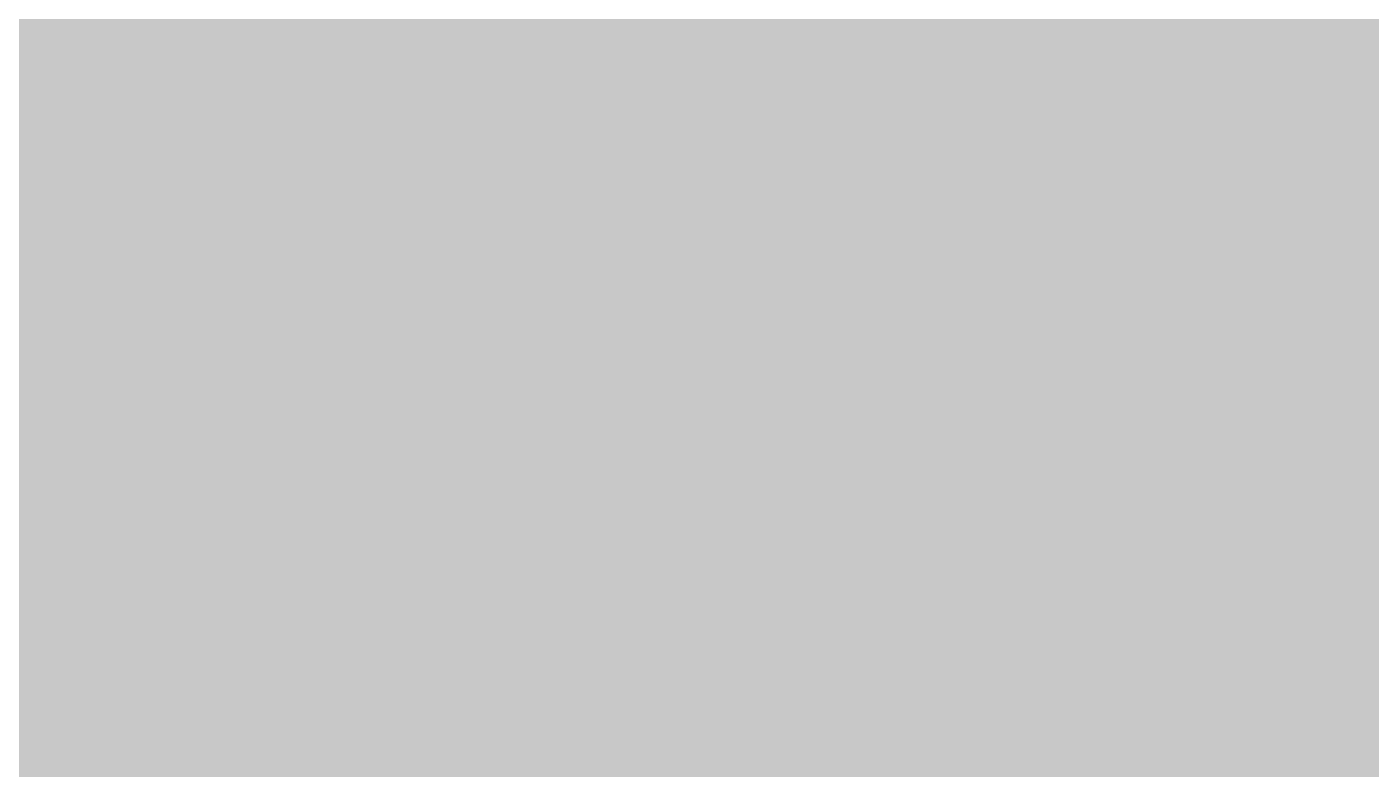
# Model space of a CAD drawing. Extents: x -5 to 157, y -120 to 103.
# Drawn here: x 101.15 to 112.12, y 18.58 to 24.64 of the extents above; entities that cross this region are included whole.
import ezdxf

# ---------------------------------------------------------------- set-up
doc = ezdxf.new("R2010")
doc.units = 0
doc.header["$MEASUREMENT"] = 0
doc.layers.get('0').update_dxf_attribs({"linetype": 'CONTINUOUS'})
for name, color, linetype in [('22-304-2_BOT', 7, 'CONTINUOUS'), ('22-304-2_DRD', 7, 'CONTINUOUS'), ('22-304-2_DRL', 2, 'CONTINUOUS'), ('22-304-2_IN1', 4, 'CONTINUOUS'), ('22-304-2_IN2', 3, 'CONTINUOUS'), ('22-304-2_SMB', 5, 'CONTINUOUS'), ('22-304-2_SMT', 10, 'CONTINUOUS'), ('22-304-2_SPB', 14, 'CONTINUOUS'), ('22-304-2_SSB', 12, 'CONTINUOUS'), ('22-304-2_SST', 11, 'CONTINUOUS'), ('22-304-2_TOP', 13, 'CONTINUOUS'), ('THRUHOLE_TAP', 7, 'CONTINUOUS')]:
    doc.layers.add(name, color=color, linetype=linetype)

# ---------------------------------------------------------------- blocks, each defined once
blk = doc.blocks.new('ROUND_35')
at = {"const_width": 0.40005}
blk.add_lwpolyline([(-0.200024, 0, 1), (0.200024, 0, 1)], format="xyb", close=True, dxfattribs=at)
blk = doc.blocks.new('RECTANGLE_67')
blk.add_solid([(5.40004, 4.70027), (5.40004, -4.70027), (-5.40004, 4.70027), (-5.40004, -4.70027)])
blk = doc.blocks.new('ROUND_86')
at = {"const_width": 0.10033}
blk.add_lwpolyline([(-0.050164, 0, 1), (0.050164, 0, 1)], format="xyb", close=True, dxfattribs=at)
blk = doc.blocks.new('ROUND_80')
at = {"const_width": 0.10033}
blk.add_lwpolyline([(-0.050164, 0, 1), (0.050164, 0, 1)], format="xyb", close=True, dxfattribs=at)

msp = doc.modelspace()

# ---------------------------------------------------------------- linework, layer by layer
at = {"layer": '22-304-2_BOT', "const_width": 0.254}
for points in [[(101.0666, 30.226), (101.0666, 14.732)], [(101.2952, 30.226), (101.2952, 14.732)], [(101.5238, 30.226), (101.5238, 14.732)], [(101.7524, 30.226), (101.7524, 14.732)], [(101.981, 30.226), (101.981, 14.732)], [(102.2096, 30.226), (102.2096, 14.732)], [(102.4382, 30.226), (102.4382, 14.732)], [(102.6668, 30.226), (102.6668, 14.732)], [(102.8954, 30.226), (102.8954, 14.732)], [(103.124, 30.226), (103.124, 18.08734)], [(103.3526, 30.226), (103.3526, 18.08734)], [(103.5812, 30.226), (103.5812, 18.08734)], [(103.8098, 30.226), (103.8098, 18.08734)], [(104.0384, 30.226), (104.0384, 18.08734)], [(104.267, 30.226), (104.267, 18.08734)], [(104.4956, 30.226), (104.4956, 18.08734)], [(104.7242, 30.226), (104.7242, 18.08734)], [(104.9528, 30.226), (104.9528, 18.08734)], [(105.1814, 30.226), (105.1814, 18.08734)], [(105.41, 30.226), (105.41, 11.09218)], [(105.6386, 30.226), (105.6386, 11.09218)], [(105.8672, 30.226), (105.8672, 11.09218)], [(106.0958, 30.226), (106.0958, 11.09218)], [(106.3244, 30.226), (106.3244, 11.09218)], [(106.553, 30.226), (106.553, 11.09218)], [(106.7816, 30.226), (106.7816, 11.09218)], [(107.0102, 30.226), (107.0102, 11.09218)], [(107.2388, 30.226), (107.2388, 11.09218)], [(107.4674, 30.226), (107.4674, 11.09218)], [(107.696, 30.226), (107.696, 11.09218)], [(107.9246, 30.226), (107.9246, 11.09218)], [(108.1532, 30.226), (108.1532, 18.08734)], [(108.3818, 30.226), (108.3818, 18.08734)], [(108.6104, 30.226), (108.6104, 18.08734)], [(108.839, 30.226), (108.839, 18.08734)], [(109.0676, 30.226), (109.0676, 18.08734)], [(109.2962, 30.226), (109.2962, 18.08734)], [(109.5248, 30.226), (109.5248, 18.08734)], [(109.7534, 30.226), (109.7534, 18.08734)], [(109.982, 30.226), (109.982, 18.08734)], [(110.2106, 30.226), (110.2106, 18.08734)], [(110.4392, 30.226), (110.4392, 16.80464)], [(110.6678, 30.226), (110.6678, 17.03324)], [(110.8964, 30.226), (110.8964, 17.26184)], [(111.125, 30.226), (111.125, 17.49044)], [(111.3536, 30.226), (111.3536, 17.71904)], [(111.5822, 30.226), (111.5822, 17.94764)], [(111.8108, 30.226), (111.8108, 18.17624)], [(112.0394, 30.226), (112.0394, 18.40484)], [(106.68, 24.42972), (114.85372, 24.42972), (114.935, 24.511), (114.935, 24.67356)], [(113.30178, 24.6126), (92.71, 24.6126)], [(113.30178, 24.384), (92.71, 24.384)], [(113.30178, 24.1554), (92.71, 24.1554)], [(113.30178, 23.9268), (92.71, 23.9268)], [(113.30178, 23.6982), (92.71, 23.6982)], [(113.30178, 23.4696), (92.71, 23.4696)], [(113.30178, 23.241), (92.71, 23.241)], [(117.729, 23.0124), (92.71, 23.0124)], [(117.729, 22.7838), (92.71, 22.7838)], [(117.729, 22.5552), (92.71, 22.5552)], [(117.60962, 22.3266), (92.71, 22.3266)], [(117.38102, 22.098), (92.71, 22.098)], [(117.15242, 21.8694), (92.71, 21.8694)], [(116.92382, 21.6408), (92.71, 21.6408)], [(113.30178, 21.4122), (92.71, 21.4122)], [(113.30178, 21.1836), (92.71, 21.1836)], [(113.30178, 20.955), (92.71, 20.955)], [(113.30178, 20.7264), (92.71, 20.7264)], [(113.30178, 20.4978), (92.71, 20.4978)], [(113.30178, 20.2692), (92.71, 20.2692)], [(113.30178, 20.0406), (92.71, 20.0406)], [(113.30178, 19.812), (92.71, 19.812)], [(113.30178, 19.66976), (110.40364, 16.76908)], [(113.21542, 19.5834), (92.71, 19.5834)], [(112.98682, 19.3548), (92.71, 19.3548)], [(112.75822, 19.1262), (92.71, 19.1262)], [(112.52962, 18.8976), (92.71, 18.8976)], [(112.30102, 18.669), (92.71, 18.669)]]:
    msp.add_lwpolyline(points, dxfattribs=at)
at = {"layer": '22-304-2_DRD', "const_width": 0.254}
for points in [[(103.886, 24.765), (103.505, 24.384)], [(104.775, 24.384), (104.394, 24.765)], [(106.426, 24.765), (106.045, 24.384)], [(107.315, 24.384), (106.934, 24.765)], [(108.966, 24.765), (108.585, 24.384)], [(109.855, 24.384), (109.474, 24.765)], [(103.886, 24.511), (103.886, 24.384)], [(104.013, 24.511), (103.886, 24.511)], [(104.013, 24.384), (104.013, 24.511)], [(104.267, 24.511), (104.267, 24.384)], [(104.394, 24.511), (104.267, 24.511)], [(104.394, 24.384), (104.394, 24.511)], [(106.426, 24.511), (106.426, 24.384)], [(106.553, 24.511), (106.426, 24.511)], [(106.553, 24.384), (106.553, 24.511)], [(106.807, 24.511), (106.807, 24.384)], [(106.934, 24.511), (106.807, 24.511)], [(106.934, 24.384), (106.934, 24.511)], [(108.966, 24.511), (108.966, 24.384)], [(109.093, 24.511), (108.966, 24.511)], [(109.093, 24.384), (109.093, 24.511)], [(109.347, 24.511), (109.347, 24.384)], [(109.474, 24.511), (109.347, 24.511)], [(109.474, 24.384), (109.474, 24.511)], [(103.505, 24.384), (103.505, 23.876)], [(103.886, 24.384), (104.013, 24.384)], [(104.267, 24.384), (104.394, 24.384)], [(104.775, 23.876), (104.775, 24.384)], [(106.045, 24.384), (106.045, 23.876)], [(106.426, 24.384), (106.553, 24.384)], [(106.807, 24.384), (106.934, 24.384)], [(107.315, 23.876), (107.315, 24.384)], [(108.585, 24.384), (108.585, 23.876)], [(108.966, 24.384), (109.093, 24.384)], [(109.347, 24.384), (109.474, 24.384)], [(109.855, 23.876), (109.855, 24.384)], [(104.013, 23.749), (103.759, 24.003)], [(104.521, 24.003), (104.267, 23.749)], [(106.553, 23.749), (106.299, 24.003)], [(107.061, 24.003), (106.807, 23.749)], [(109.093, 23.749), (108.839, 24.003)], [(109.601, 24.003), (109.347, 23.749)], [(103.505, 23.876), (103.886, 23.495)], [(104.394, 23.495), (104.775, 23.876)], [(106.045, 23.876), (106.426, 23.495)], [(106.934, 23.495), (107.315, 23.876)], [(108.585, 23.876), (108.966, 23.495)], [(109.474, 23.495), (109.855, 23.876)], [(104.267, 23.749), (104.013, 23.749)], [(106.807, 23.749), (106.553, 23.749)], [(109.347, 23.749), (109.093, 23.749)], [(102.616, 23.495), (102.235, 23.114)], [(103.124, 23.495), (102.616, 23.495)], [(103.505, 23.114), (103.124, 23.495)], [(103.886, 23.495), (104.394, 23.495)], [(105.156, 23.495), (104.775, 23.114)], [(105.664, 23.495), (105.156, 23.495)], [(106.045, 23.114), (105.664, 23.495)], [(106.426, 23.495), (106.934, 23.495)], [(107.696, 23.495), (107.315, 23.114)], [(108.204, 23.495), (107.696, 23.495)], [(108.585, 23.114), (108.204, 23.495)], [(108.966, 23.495), (109.474, 23.495)], [(110.236, 23.495), (109.855, 23.114)], [(110.744, 23.495), (110.236, 23.495)], [(111.125, 23.114), (110.744, 23.495)], [(102.616, 23.241), (102.616, 23.114)], [(102.743, 23.241), (102.616, 23.241)], [(102.743, 23.114), (102.743, 23.241)], [(102.997, 23.241), (102.997, 23.114)], [(103.124, 23.241), (102.997, 23.241)], [(103.124, 23.114), (103.124, 23.241)], [(105.156, 23.241), (105.156, 23.114)], [(105.283, 23.241), (105.156, 23.241)], [(105.283, 23.114), (105.283, 23.241)], [(105.537, 23.241), (105.537, 23.114)], [(105.664, 23.241), (105.537, 23.241)], [(105.664, 23.114), (105.664, 23.241)], [(107.696, 23.241), (107.696, 23.114)], [(107.823, 23.241), (107.696, 23.241)], [(107.823, 23.114), (107.823, 23.241)], [(108.077, 23.241), (108.077, 23.114)], [(108.204, 23.241), (108.077, 23.241)], [(108.204, 23.114), (108.204, 23.241)], [(110.236, 23.241), (110.236, 23.114)], [(110.363, 23.241), (110.236, 23.241)], [(110.363, 23.114), (110.363, 23.241)], [(110.617, 23.241), (110.617, 23.114)], [(110.744, 23.241), (110.617, 23.241)], [(110.744, 23.114), (110.744, 23.241)], [(102.235, 23.114), (102.235, 22.606)], [(102.616, 23.114), (102.743, 23.114)], [(102.997, 23.114), (103.124, 23.114)], [(103.505, 22.606), (103.505, 23.114)], [(104.775, 23.114), (104.775, 22.606)], [(105.156, 23.114), (105.283, 23.114)], [(105.537, 23.114), (105.664, 23.114)], [(106.045, 22.606), (106.045, 23.114)], [(107.315, 23.114), (107.315, 22.606)], [(107.696, 23.114), (107.823, 23.114)], [(108.077, 23.114), (108.204, 23.114)], [(108.585, 22.606), (108.585, 23.114)], [(109.855, 23.114), (109.855, 22.606)], [(110.236, 23.114), (110.363, 23.114)], [(110.617, 23.114), (110.744, 23.114)], [(111.125, 22.606), (111.125, 23.114)], [(102.743, 22.479), (102.489, 22.733)], [(103.251, 22.733), (102.997, 22.479)], [(105.283, 22.479), (105.029, 22.733)], [(105.791, 22.733), (105.537, 22.479)], [(107.823, 22.479), (107.569, 22.733)], [(108.331, 22.733), (108.077, 22.479)], [(110.363, 22.479), (110.109, 22.733)], [(110.871, 22.733), (110.617, 22.479)], [(102.235, 22.606), (102.616, 22.225)], [(103.124, 22.225), (103.505, 22.606)], [(104.775, 22.606), (105.156, 22.225)], [(105.664, 22.225), (106.045, 22.606)], [(107.315, 22.606), (107.696, 22.225)], [(108.204, 22.225), (108.585, 22.606)], [(109.855, 22.606), (110.236, 22.225)], [(110.744, 22.225), (111.125, 22.606)], [(102.997, 22.479), (102.743, 22.479)], [(105.537, 22.479), (105.283, 22.479)], [(108.077, 22.479), (107.823, 22.479)], [(110.617, 22.479), (110.363, 22.479)], [(102.616, 22.225), (103.124, 22.225)], [(103.886, 22.225), (103.505, 21.844)], [(104.394, 22.225), (103.886, 22.225)], [(104.775, 21.844), (104.394, 22.225)], [(105.156, 22.225), (105.664, 22.225)], [(106.426, 22.225), (106.045, 21.844)], [(106.934, 22.225), (106.426, 22.225)], [(107.315, 21.844), (106.934, 22.225)], [(107.696, 22.225), (108.204, 22.225)], [(108.966, 22.225), (108.585, 21.844)], [(109.474, 22.225), (108.966, 22.225)], [(109.855, 21.844), (109.474, 22.225)], [(110.236, 22.225), (110.744, 22.225)], [(103.886, 21.971), (103.886, 21.844)], [(104.013, 21.971), (103.886, 21.971)], [(104.013, 21.844), (104.013, 21.971)], [(104.267, 21.971), (104.267, 21.844)], [(104.394, 21.971), (104.267, 21.971)], [(104.394, 21.844), (104.394, 21.971)], [(106.426, 21.971), (106.426, 21.844)], [(106.553, 21.971), (106.426, 21.971)], [(106.553, 21.844), (106.553, 21.971)], [(106.807, 21.971), (106.807, 21.844)], [(106.934, 21.971), (106.807, 21.971)], [(106.934, 21.844), (106.934, 21.971)], [(108.966, 21.971), (108.966, 21.844)], [(109.093, 21.971), (108.966, 21.971)], [(109.093, 21.844), (109.093, 21.971)], [(109.347, 21.971), (109.347, 21.844)], [(109.474, 21.971), (109.347, 21.971)], [(109.474, 21.844), (109.474, 21.971)], [(103.505, 21.844), (103.505, 21.336)], [(103.886, 21.844), (104.013, 21.844)], [(104.267, 21.844), (104.394, 21.844)], [(104.775, 21.336), (104.775, 21.844)], [(106.045, 21.844), (106.045, 21.336)], [(106.426, 21.844), (106.553, 21.844)], [(106.807, 21.844), (106.934, 21.844)], [(107.315, 21.336), (107.315, 21.844)], [(108.585, 21.844), (108.585, 21.336)], [(108.966, 21.844), (109.093, 21.844)], [(109.347, 21.844), (109.474, 21.844)], [(109.855, 21.336), (109.855, 21.844)], [(104.013, 21.209), (103.759, 21.463)], [(104.521, 21.463), (104.267, 21.209)], [(106.553, 21.209), (106.299, 21.463)], [(107.061, 21.463), (106.807, 21.209)], [(109.093, 21.209), (108.839, 21.463)], [(109.601, 21.463), (109.347, 21.209)], [(103.505, 21.336), (103.886, 20.955)], [(104.394, 20.955), (104.775, 21.336)], [(106.045, 21.336), (106.426, 20.955)], [(106.934, 20.955), (107.315, 21.336)], [(108.585, 21.336), (108.966, 20.955)], [(109.474, 20.955), (109.855, 21.336)], [(104.267, 21.209), (104.013, 21.209)], [(106.807, 21.209), (106.553, 21.209)], [(109.347, 21.209), (109.093, 21.209)], [(102.616, 20.955), (102.235, 20.574)], [(103.124, 20.955), (102.616, 20.955)], [(103.505, 20.574), (103.124, 20.955)], [(103.886, 20.955), (104.394, 20.955)], [(105.156, 20.955), (104.775, 20.574)], [(105.664, 20.955), (105.156, 20.955)], [(106.045, 20.574), (105.664, 20.955)], [(106.426, 20.955), (106.934, 20.955)], [(107.696, 20.955), (107.315, 20.574)], [(108.204, 20.955), (107.696, 20.955)], [(108.585, 20.574), (108.204, 20.955)], [(108.966, 20.955), (109.474, 20.955)], [(110.236, 20.955), (109.855, 20.574)], [(110.744, 20.955), (110.236, 20.955)], [(111.125, 20.574), (110.744, 20.955)], [(102.616, 20.701), (102.616, 20.574)], [(102.743, 20.701), (102.616, 20.701)], [(102.743, 20.574), (102.743, 20.701)], [(102.997, 20.701), (102.997, 20.574)], [(103.124, 20.701), (102.997, 20.701)], [(103.124, 20.574), (103.124, 20.701)], [(105.156, 20.701), (105.156, 20.574)], [(105.283, 20.701), (105.156, 20.701)], [(105.283, 20.574), (105.283, 20.701)], [(105.537, 20.701), (105.537, 20.574)], [(105.664, 20.701), (105.537, 20.701)], [(105.664, 20.574), (105.664, 20.701)], [(107.696, 20.701), (107.696, 20.574)], [(107.823, 20.701), (107.696, 20.701)], [(107.823, 20.574), (107.823, 20.701)], [(108.077, 20.701), (108.077, 20.574)], [(108.204, 20.701), (108.077, 20.701)], [(108.204, 20.574), (108.204, 20.701)], [(110.236, 20.701), (110.236, 20.574)], [(110.363, 20.701), (110.236, 20.701)], [(110.363, 20.574), (110.363, 20.701)], [(110.617, 20.701), (110.617, 20.574)], [(110.744, 20.701), (110.617, 20.701)], [(110.744, 20.574), (110.744, 20.701)], [(102.235, 20.574), (102.235, 20.066)], [(102.616, 20.574), (102.743, 20.574)], [(102.997, 20.574), (103.124, 20.574)], [(103.505, 20.066), (103.505, 20.574)], [(104.775, 20.574), (104.775, 20.066)], [(105.156, 20.574), (105.283, 20.574)], [(105.537, 20.574), (105.664, 20.574)], [(106.045, 20.066), (106.045, 20.574)], [(107.315, 20.574), (107.315, 20.066)], [(107.696, 20.574), (107.823, 20.574)], [(108.077, 20.574), (108.204, 20.574)], [(108.585, 20.066), (108.585, 20.574)], [(109.855, 20.574), (109.855, 20.066)], [(110.236, 20.574), (110.363, 20.574)], [(110.617, 20.574), (110.744, 20.574)], [(111.125, 20.066), (111.125, 20.574)], [(102.743, 19.939), (102.489, 20.193)], [(103.251, 20.193), (102.997, 19.939)], [(105.283, 19.939), (105.029, 20.193)], [(105.791, 20.193), (105.537, 19.939)], [(107.823, 19.939), (107.569, 20.193)], [(108.331, 20.193), (108.077, 19.939)], [(110.363, 19.939), (110.109, 20.193)], [(110.871, 20.193), (110.617, 19.939)], [(102.235, 20.066), (102.616, 19.685)], [(103.124, 19.685), (103.505, 20.066)], [(104.775, 20.066), (105.156, 19.685)], [(105.664, 19.685), (106.045, 20.066)], [(107.315, 20.066), (107.696, 19.685)], [(108.204, 19.685), (108.585, 20.066)], [(109.855, 20.066), (110.236, 19.685)], [(110.744, 19.685), (111.125, 20.066)], [(102.997, 19.939), (102.743, 19.939)], [(105.537, 19.939), (105.283, 19.939)], [(108.077, 19.939), (107.823, 19.939)], [(110.617, 19.939), (110.363, 19.939)], [(102.616, 19.685), (103.124, 19.685)], [(105.156, 19.685), (105.664, 19.685)], [(107.696, 19.685), (108.204, 19.685)], [(110.236, 19.685), (110.744, 19.685)]]:
    msp.add_lwpolyline(points, dxfattribs=at)
at = {"layer": '22-304-2_IN2', "const_width": 0.254}
for points in [[(103.3526, 54.737), (103.3526, -27.73934)], [(103.5812, 54.737), (103.5812, -27.73934)], [(103.8098, 54.737), (103.8098, -27.73934)], [(104.0384, 54.737), (104.0384, -27.73934)], [(104.267, 54.737), (104.267, -27.73934)], [(104.4956, 54.737), (104.4956, -27.73934)], [(103.124, 54.54904), (103.124, -27.73934)], [(102.8954, 54.10962), (102.8954, -27.73934)], [(102.6668, 53.77942), (102.6668, -27.73934)], [(108.839, 51.30038), (108.839, 2.27584)], [(109.0676, 51.07178), (109.0676, 2.07518)], [(109.2962, 50.84318), (109.2962, 2.17932)], [(109.5248, 50.61458), (109.5248, 2.24282)], [(109.7534, 50.38598), (109.7534, 2.2733)], [(109.982, 50.15738), (109.982, 2.2733)], [(110.2106, 49.92878), (110.2106, 2.23774)], [(110.4392, 49.70018), (110.4392, 2.16916)], [(110.6678, 49.47158), (110.6678, 2.06248)], [(110.8964, 49.24298), (110.8964, 1.905)], [(111.125, 49.01438), (111.125, 1.6764)], [(106.7816, 42.96664), (106.7816, 2.27584)], [(108.6104, 42.96664), (108.6104, 2.27584)], [(107.0102, 42.66946), (107.0102, 2.27584)], [(108.3818, 42.66946), (108.3818, 2.27584)], [(107.2388, 42.51452), (107.2388, 2.27584)], [(107.4674, 42.43324), (107.4674, 2.27584)], [(107.9246, 42.43324), (107.9246, 2.27584)], [(108.1532, 42.51452), (108.1532, 2.27584)], [(107.696, 42.40784), (107.696, 2.27584)], [(111.3536, 41.44264), (111.3536, 1.905)], [(111.5822, 41.14546), (111.5822, 2.06248)], [(111.8108, 40.99052), (111.8108, 2.16916)], [(112.0394, 40.90924), (112.0394, 2.23774)], [(102.4382, 40.04818), (102.4382, -27.73934)], [(102.2096, 39.8145), (102.2096, -27.73934)], [(101.981, 39.6875), (101.981, -27.73934)], [(106.553, 35.41522), (106.553, 2.27584)], [(104.7242, 34.93262), (104.7242, -27.73934)], [(106.3244, 34.90214), (106.3244, 2.27584)], [(104.9528, 34.71672), (104.9528, -27.73934)], [(106.0958, 34.69894), (106.0958, 2.27584)], [(105.1814, 34.59734), (105.1814, -27.73934)], [(105.41, 34.54146), (105.41, -27.73934)], [(105.6386, 34.53892), (105.6386, -27.73934)], [(105.8672, 34.58718), (105.8672, 2.27584)], [(101.7524, 33.31464), (101.7524, -27.73934)], [(101.5238, 33.01746), (101.5238, -27.73934)], [(101.0666, 32.78124), (101.0666, -27.73934)], [(101.2952, 32.86252), (101.2952, -27.73934)], [(137.16762, 24.6126), (92.70238, 24.6126)], [(137.16762, 24.384), (92.70238, 24.384)], [(137.16762, 24.1554), (92.70238, 24.1554)], [(137.16762, 23.9268), (92.70238, 23.9268)], [(137.16762, 23.6982), (92.70238, 23.6982)], [(137.16762, 23.4696), (92.70238, 23.4696)], [(137.16762, 23.241), (92.70238, 23.241)], [(137.16762, 23.0124), (92.70238, 23.0124)], [(137.16762, 22.7838), (92.70238, 22.7838)], [(137.16762, 22.5552), (92.70238, 22.5552)], [(137.16762, 22.3266), (92.70238, 22.3266)], [(131.93522, 22.098), (92.70238, 22.098)], [(131.42214, 21.8694), (92.70238, 21.8694)], [(131.21894, 21.6408), (92.70238, 21.6408)], [(131.10718, 21.4122), (92.70238, 21.4122)], [(131.05892, 21.1836), (92.70238, 21.1836)], [(131.06146, 20.955), (92.70238, 20.955)], [(131.11734, 20.7264), (92.70238, 20.7264)], [(131.23672, 20.4978), (92.70238, 20.4978)], [(131.45262, 20.2692), (92.70238, 20.2692)], [(137.16762, 20.0406), (92.70238, 20.0406)], [(137.16762, 19.812), (92.70238, 19.812)], [(137.16762, 19.5834), (92.70238, 19.5834)], [(137.16762, 19.3548), (92.70238, 19.3548)], [(137.16762, 19.1262), (92.70238, 19.1262)], [(137.16762, 18.8976), (92.70238, 18.8976)], [(137.16762, 18.669), (92.70238, 18.669)]]:
    msp.add_lwpolyline(points, dxfattribs=at)
at = {"layer": '22-304-2_SMB', "const_width": 0.254}
for points in [[(101.219, 29.21), (101.219, 19.05)], [(101.4476, 29.21), (101.4476, 19.05)], [(101.6762, 29.21), (101.6762, 19.05)], [(101.9048, 29.21), (101.9048, 19.05)], [(102.1334, 29.21), (102.1334, 19.05)], [(102.362, 29.21), (102.362, 19.05)], [(102.5906, 29.21), (102.5906, 19.05)], [(102.8192, 29.21), (102.8192, 19.05)], [(103.0478, 29.21), (103.0478, 19.05)], [(103.2764, 29.21), (103.2764, 19.05)], [(103.505, 29.21), (103.505, 19.05)], [(103.7336, 29.21), (103.7336, 19.05)], [(103.9622, 29.21), (103.9622, 19.05)], [(104.1908, 29.21), (104.1908, 19.05)], [(104.4194, 29.21), (104.4194, 19.05)], [(104.648, 29.21), (104.648, 19.05)], [(104.8766, 29.21), (104.8766, 19.05)], [(105.1052, 29.21), (105.1052, 19.05)], [(105.3338, 29.21), (105.3338, 19.05)], [(105.5624, 29.21), (105.5624, 19.05)], [(105.791, 29.21), (105.791, 19.05)], [(106.0196, 29.21), (106.0196, 19.05)], [(106.2482, 29.21), (106.2482, 19.05)], [(106.4768, 29.21), (106.4768, 19.05)], [(106.7054, 29.21), (106.7054, 19.05)], [(106.934, 29.21), (106.934, 19.05)], [(107.1626, 29.21), (107.1626, 19.05)], [(107.3912, 29.21), (107.3912, 19.05)], [(107.6198, 29.21), (107.6198, 19.05)], [(107.8484, 29.21), (107.8484, 19.05)], [(108.077, 29.21), (108.077, 19.05)], [(108.3056, 29.21), (108.3056, 19.05)], [(108.5342, 29.21), (108.5342, 19.05)], [(108.7628, 29.21), (108.7628, 19.05)], [(108.9914, 29.21), (108.9914, 19.05)], [(109.22, 29.21), (109.22, 19.05)], [(109.4486, 29.21), (109.4486, 19.05)], [(109.6772, 29.21), (109.6772, 19.05)], [(109.9058, 29.21), (109.9058, 19.05)], [(110.1344, 29.21), (110.1344, 19.05)], [(110.363, 29.21), (110.363, 19.05)], [(110.5916, 29.21), (110.5916, 19.05)], [(110.8202, 29.21), (110.8202, 19.05)], [(111.0488, 29.21), (111.0488, 19.05)], [(111.2774, 29.21), (111.2774, 19.05)], [(111.506, 29.21), (111.506, 19.05)], [(111.7346, 29.21), (111.7346, 19.05)], [(111.9632, 29.21), (111.9632, 19.05)], [(112.1918, 29.21), (112.1918, 19.05)], [(138.43, 24.5364), (93.345, 24.5364)], [(138.43, 24.3078), (93.345, 24.3078)], [(133.35, 24.13), (117.475, 24.13), (117.475, 22.86), (116.84, 22.225), (113.03, 22.225), (113.03, 19.685), (112.395, 19.05), (94.615, 19.05)], [(117.475, 24.0792), (93.345, 24.0792)], [(117.475, 23.8506), (93.345, 23.8506)], [(117.475, 23.622), (93.345, 23.622)], [(117.475, 23.3934), (93.345, 23.3934)], [(117.475, 23.1648), (93.345, 23.1648)], [(117.475, 22.9362), (93.345, 22.9362)], [(117.3226, 22.7076), (93.345, 22.7076)], [(117.094, 22.479), (93.345, 22.479)], [(116.8654, 22.2504), (93.345, 22.2504)], [(113.03, 22.0218), (93.345, 22.0218)], [(113.03, 21.7932), (93.345, 21.7932)], [(113.03, 21.5646), (93.345, 21.5646)], [(113.03, 21.336), (93.345, 21.336)], [(113.03, 21.1074), (93.345, 21.1074)], [(113.03, 20.8788), (93.345, 20.8788)], [(113.03, 20.6502), (93.345, 20.6502)], [(113.03, 20.4216), (93.345, 20.4216)], [(113.03, 20.193), (93.345, 20.193)], [(113.03, 19.9644), (93.345, 19.9644)], [(113.03, 19.7358), (93.345, 19.7358)], [(112.8522, 19.5072), (93.345, 19.5072)], [(112.6236, 19.2786), (93.345, 19.2786)]]:
    msp.add_lwpolyline(points, dxfattribs=at)
at = {"layer": '22-304-2_SMT', "const_width": 0.254}
for points in [[(101.1428, 29.21), (101.1428, 24.13)], [(101.3714, 29.21), (101.3714, 24.13)], [(101.6, 29.21), (101.6, 24.13)], [(101.8286, 29.21), (101.8286, 24.13)], [(102.0572, 29.21), (102.0572, 24.13)], [(102.2858, 29.21), (102.2858, 13.335)], [(102.5144, 29.21), (102.5144, 13.335)], [(102.743, 29.21), (102.743, 13.335)], [(102.9716, 29.21), (102.9716, 13.335)], [(103.2002, 29.21), (103.2002, 13.335)], [(103.4288, 29.21), (103.4288, 13.335)], [(103.6574, 29.21), (103.6574, 13.335)], [(103.886, 29.21), (103.886, 13.335)], [(104.1146, 29.21), (104.1146, 13.335)], [(104.3432, 29.21), (104.3432, 13.335)], [(104.5718, 29.21), (104.5718, 13.335)], [(104.8004, 29.21), (104.8004, 13.3096)], [(105.029, 29.21), (105.029, 13.081)], [(105.2576, 29.21), (105.2576, 12.8524)], [(105.4862, 29.21), (105.4862, 12.6238)], [(105.7148, 29.21), (105.7148, 12.3952)], [(105.9434, 29.21), (105.9434, 12.1666)], [(106.172, 29.21), (106.172, 12.065)], [(106.4006, 29.21), (106.4006, 12.065)], [(106.6292, 29.21), (106.6292, 12.065)], [(106.8578, 29.21), (106.8578, 12.065)], [(107.0864, 29.21), (107.0864, 12.065)], [(107.315, 29.21), (107.315, 12.065)], [(107.5436, 29.21), (107.5436, 12.065)], [(107.7722, 29.21), (107.7722, 12.065)], [(108.0008, 29.21), (108.0008, 12.065)], [(108.2294, 29.21), (108.2294, 12.065)], [(108.458, 29.21), (108.458, 12.065)], [(108.6866, 29.21), (108.6866, 12.065)], [(108.9152, 29.21), (108.9152, 12.065)], [(109.1438, 29.21), (109.1438, 12.065)], [(109.3724, 29.21), (109.3724, 12.065)], [(109.601, 29.21), (109.601, 12.065)], [(109.8296, 29.21), (109.8296, 12.065)], [(110.0582, 29.21), (110.0582, 12.065)], [(110.2868, 29.21), (110.2868, 12.065)], [(110.5154, 29.21), (110.5154, 12.065)], [(110.744, 29.21), (110.744, 12.065)], [(110.9726, 29.21), (110.9726, 12.065)], [(111.2012, 29.21), (111.2012, 12.065)], [(111.4298, 29.21), (111.4298, 12.065)], [(111.6584, 29.21), (111.6584, 12.065)], [(111.887, 29.21), (111.887, 12.065)], [(112.1156, 29.21), (112.1156, 12.065)], [(118.745, 24.7396), (97.155, 24.7396)], [(118.745, 24.511), (97.155, 24.511)], [(118.745, 24.2824), (97.155, 24.2824)], [(102.235, 24.13), (97.155, 24.13)], [(102.235, 24.13), (102.235, 14.605)], [(114.935, 24.0538), (102.235, 24.0538)], [(114.935, 23.8252), (102.235, 23.8252)], [(114.935, 23.5966), (102.235, 23.5966)], [(114.935, 23.368), (102.235, 23.368)], [(114.935, 23.1394), (102.235, 23.1394)], [(114.935, 22.9108), (102.235, 22.9108)], [(114.935, 22.6822), (102.235, 22.6822)], [(114.935, 22.4536), (102.235, 22.4536)], [(114.935, 22.225), (102.235, 22.225)], [(114.935, 21.9964), (102.235, 21.9964)], [(114.935, 21.7678), (102.235, 21.7678)], [(114.935, 21.5392), (102.235, 21.5392)], [(114.935, 21.3106), (102.235, 21.3106)], [(114.935, 21.082), (102.235, 21.082)], [(114.935, 20.8534), (102.235, 20.8534)], [(114.935, 20.6248), (102.235, 20.6248)], [(114.935, 20.3962), (102.235, 20.3962)], [(114.935, 20.1676), (102.235, 20.1676)], [(114.935, 19.939), (102.235, 19.939)], [(114.935, 19.7104), (102.235, 19.7104)], [(114.935, 19.4818), (102.235, 19.4818)], [(114.935, 19.2532), (102.235, 19.2532)], [(114.935, 19.0246), (102.235, 19.0246)], [(114.935, 18.796), (102.235, 18.796)], [(114.935, 18.5674), (102.235, 18.5674)]]:
    msp.add_lwpolyline(points, dxfattribs=at)
at = {"layer": '22-304-2_SPB', "const_width": 0.09906}
for points in [[(106.32948, 24.0792), (101.52888, 24.0792), (101.52888, 19.97964)], [(106.32948, 24.01316), (101.52888, 24.01316)], [(101.60762, 24.0792), (101.60762, 19.97964)], [(101.69906, 24.0792), (101.69906, 19.97964)], [(101.78796, 24.0792), (101.78796, 19.97964)], [(101.87686, 24.0792), (101.87686, 19.97964)], [(101.9683, 24.0792), (101.9683, 19.97964)], [(102.0572, 24.0792), (102.0572, 19.97964)], [(102.1461, 24.0792), (102.1461, 19.97964)], [(102.23754, 24.0792), (102.23754, 19.97964)], [(102.32644, 24.0792), (102.32644, 19.97964)], [(102.41788, 24.0792), (102.41788, 19.97964)], [(102.50678, 24.0792), (102.50678, 19.97964)], [(102.59568, 24.0792), (102.59568, 19.97964)], [(102.68712, 24.0792), (102.68712, 19.97964)], [(102.77602, 24.0792), (102.77602, 19.97964)], [(102.86746, 24.0792), (102.86746, 19.97964)], [(102.95636, 24.0792), (102.95636, 19.97964)], [(103.04526, 24.0792), (103.04526, 19.97964)], [(103.1367, 24.0792), (103.1367, 19.97964)], [(103.2256, 24.0792), (103.2256, 19.97964)], [(103.31704, 24.0792), (103.31704, 19.97964)], [(103.40594, 24.0792), (103.40594, 19.97964)], [(103.49484, 24.0792), (103.49484, 19.97964)], [(103.58628, 24.0792), (103.58628, 19.97964)], [(103.67518, 24.0792), (103.67518, 19.97964)], [(103.76662, 24.0792), (103.76662, 19.97964)], [(103.85552, 24.0792), (103.85552, 19.97964)], [(103.94442, 24.0792), (103.94442, 19.97964)], [(104.03586, 24.0792), (104.03586, 19.97964)], [(104.12476, 24.0792), (104.12476, 19.97964)], [(104.2162, 24.0792), (104.2162, 19.97964)], [(104.3051, 24.0792), (104.3051, 19.97964)], [(104.394, 24.0792), (104.394, 19.97964)], [(104.48544, 24.0792), (104.48544, 19.97964)], [(104.57434, 24.0792), (104.57434, 19.97964)], [(104.66578, 24.0792), (104.66578, 19.97964)], [(104.75468, 24.0792), (104.75468, 19.97964)], [(104.84358, 24.0792), (104.84358, 19.97964)], [(104.93502, 24.0792), (104.93502, 19.97964)], [(105.02392, 24.0792), (105.02392, 19.97964)], [(105.11536, 24.0792), (105.11536, 19.97964)], [(105.20426, 24.0792), (105.20426, 19.97964)], [(105.29316, 24.0792), (105.29316, 19.97964)], [(105.3846, 24.0792), (105.3846, 19.97964)], [(105.4735, 24.0792), (105.4735, 19.97964)], [(105.56494, 24.0792), (105.56494, 19.97964)], [(105.65384, 24.0792), (105.65384, 19.97964)], [(105.74274, 24.0792), (105.74274, 19.97964)], [(105.83418, 24.0792), (105.83418, 19.97964)], [(105.92308, 24.0792), (105.92308, 19.97964)], [(106.01452, 24.0792), (106.01452, 19.97964)], [(106.10342, 24.0792), (106.10342, 19.97964)], [(106.19232, 24.0792), (106.19232, 19.97964)], [(106.28376, 24.0792), (106.28376, 19.97964)], [(106.32948, 24.0792), (106.32948, 19.97964)], [(111.82858, 24.0792), (107.03052, 24.0792), (107.03052, 19.97964)], [(111.82858, 24.01316), (107.03052, 24.01316)], [(107.10672, 24.0792), (107.10672, 19.97964)], [(107.19816, 24.0792), (107.19816, 19.97964)], [(107.28706, 24.0792), (107.28706, 19.97964)], [(107.3785, 24.0792), (107.3785, 19.97964)], [(107.4674, 24.0792), (107.4674, 19.97964)], [(107.5563, 24.0792), (107.5563, 19.97964)], [(107.64774, 24.0792), (107.64774, 19.97964)], [(107.73664, 24.0792), (107.73664, 19.97964)], [(107.82808, 24.0792), (107.82808, 19.97964)], [(107.91698, 24.0792), (107.91698, 19.97964)], [(108.00588, 24.0792), (108.00588, 19.97964)], [(108.09732, 24.0792), (108.09732, 19.97964)], [(108.18622, 24.0792), (108.18622, 19.97964)], [(108.27766, 24.0792), (108.27766, 19.97964)], [(108.36656, 24.0792), (108.36656, 19.97964)], [(108.45546, 24.0792), (108.45546, 19.97964)], [(108.5469, 24.0792), (108.5469, 19.97964)], [(108.6358, 24.0792), (108.6358, 19.97964)], [(108.72724, 24.0792), (108.72724, 19.97964)], [(108.81614, 24.0792), (108.81614, 19.97964)], [(108.90504, 24.0792), (108.90504, 19.97964)], [(108.99648, 24.0792), (108.99648, 19.97964)], [(109.08538, 24.0792), (109.08538, 19.97964)], [(109.17682, 24.0792), (109.17682, 19.97964)], [(109.26572, 24.0792), (109.26572, 19.97964)], [(109.35462, 24.0792), (109.35462, 19.97964)], [(109.44606, 24.0792), (109.44606, 19.97964)], [(109.53496, 24.0792), (109.53496, 19.97964)], [(109.6264, 24.0792), (109.6264, 19.97964)], [(109.7153, 24.0792), (109.7153, 19.97964)], [(109.8042, 24.0792), (109.8042, 19.97964)], [(109.89564, 24.0792), (109.89564, 19.97964)], [(109.98454, 24.0792), (109.98454, 19.97964)], [(110.07598, 24.0792), (110.07598, 19.97964)], [(110.16488, 24.0792), (110.16488, 19.97964)], [(110.25378, 24.0792), (110.25378, 19.97964)], [(110.34522, 24.0792), (110.34522, 19.97964)], [(110.43412, 24.0792), (110.43412, 19.97964)], [(110.52302, 24.0792), (110.52302, 19.97964)], [(110.61446, 24.0792), (110.61446, 19.97964)], [(110.70336, 24.0792), (110.70336, 19.97964)], [(110.7948, 24.0792), (110.7948, 19.97964)], [(110.8837, 24.0792), (110.8837, 19.97964)], [(110.9726, 24.0792), (110.9726, 19.97964)], [(111.06404, 24.0792), (111.06404, 19.97964)], [(111.15294, 24.0792), (111.15294, 19.97964)], [(111.24438, 24.0792), (111.24438, 19.97964)], [(111.33328, 24.0792), (111.33328, 19.97964)], [(111.42218, 24.0792), (111.42218, 19.97964)], [(111.51362, 24.0792), (111.51362, 19.97964)], [(111.60252, 24.0792), (111.60252, 19.97964)], [(111.69396, 24.0792), (111.69396, 19.97964)], [(111.78286, 24.0792), (111.78286, 19.97964)], [(111.82858, 24.0792), (111.82858, 19.97964)], [(106.32948, 23.92426), (101.52888, 23.92426)], [(111.82858, 23.92426), (107.03052, 23.92426)], [(106.32948, 23.83282), (101.52888, 23.83282)], [(111.82858, 23.83282), (107.03052, 23.83282)], [(106.32948, 23.74392), (101.52888, 23.74392)], [(106.32948, 23.65502), (101.52888, 23.65502)], [(111.82858, 23.74392), (107.03052, 23.74392)], [(111.82858, 23.65502), (107.03052, 23.65502)], [(106.32948, 23.56358), (101.52888, 23.56358)], [(111.82858, 23.56358), (107.03052, 23.56358)], [(106.32948, 23.47468), (101.52888, 23.47468)], [(111.82858, 23.47468), (107.03052, 23.47468)], [(106.32948, 23.38324), (101.52888, 23.38324)], [(111.82858, 23.38324), (107.03052, 23.38324)], [(106.32948, 23.29434), (101.52888, 23.29434)], [(106.32948, 23.20544), (101.52888, 23.20544)], [(111.82858, 23.29434), (107.03052, 23.29434)], [(111.82858, 23.20544), (107.03052, 23.20544)], [(106.32948, 23.114), (101.52888, 23.114)], [(111.82858, 23.114), (107.03052, 23.114)], [(106.32948, 23.0251), (101.52888, 23.0251)], [(111.82858, 23.0251), (107.03052, 23.0251)], [(106.32948, 22.93366), (101.52888, 22.93366)], [(111.82858, 22.93366), (107.03052, 22.93366)], [(106.32948, 22.84476), (101.52888, 22.84476)], [(111.82858, 22.84476), (107.03052, 22.84476)], [(106.32948, 22.75586), (101.52888, 22.75586)], [(106.32948, 22.66442), (101.52888, 22.66442)], [(111.82858, 22.75586), (107.03052, 22.75586)], [(111.82858, 22.66442), (107.03052, 22.66442)], [(106.32948, 22.57552), (101.52888, 22.57552)], [(111.82858, 22.57552), (107.03052, 22.57552)], [(106.32948, 22.48408), (101.52888, 22.48408)], [(111.82858, 22.48408), (107.03052, 22.48408)], [(106.32948, 22.39518), (101.52888, 22.39518)], [(111.82858, 22.39518), (107.03052, 22.39518)], [(106.32948, 22.30628), (101.52888, 22.30628)], [(111.82858, 22.30628), (107.03052, 22.30628)], [(106.32948, 22.21484), (101.52888, 22.21484)], [(106.32948, 22.12594), (101.52888, 22.12594)], [(111.82858, 22.21484), (107.03052, 22.21484)], [(111.82858, 22.12594), (107.03052, 22.12594)], [(106.32948, 22.0345), (101.52888, 22.0345)], [(111.82858, 22.0345), (107.03052, 22.0345)], [(106.32948, 21.9456), (101.52888, 21.9456)], [(111.82858, 21.9456), (107.03052, 21.9456)], [(106.32948, 21.8567), (101.52888, 21.8567)], [(111.82858, 21.8567), (107.03052, 21.8567)], [(106.32948, 21.76526), (101.52888, 21.76526)], [(106.32948, 21.67636), (101.52888, 21.67636)], [(111.82858, 21.76526), (107.03052, 21.76526)], [(111.82858, 21.67636), (107.03052, 21.67636)], [(106.32948, 21.58746), (101.52888, 21.58746)], [(111.82858, 21.58746), (107.03052, 21.58746)], [(106.32948, 21.49602), (101.52888, 21.49602)], [(111.82858, 21.49602), (107.03052, 21.49602)], [(106.32948, 21.40712), (101.52888, 21.40712)], [(111.82858, 21.40712), (107.03052, 21.40712)], [(106.32948, 21.31568), (101.52888, 21.31568)], [(111.82858, 21.31568), (107.03052, 21.31568)], [(106.32948, 21.22678), (101.52888, 21.22678)], [(106.32948, 21.13788), (101.52888, 21.13788)], [(111.82858, 21.22678), (107.03052, 21.22678)], [(111.82858, 21.13788), (107.03052, 21.13788)], [(106.32948, 21.04644), (101.52888, 21.04644)], [(111.82858, 21.04644), (107.03052, 21.04644)], [(106.32948, 20.95754), (101.52888, 20.95754)], [(111.82858, 20.95754), (107.03052, 20.95754)], [(106.32948, 20.8661), (101.52888, 20.8661)], [(111.82858, 20.8661), (107.03052, 20.8661)], [(106.32948, 20.7772), (101.52888, 20.7772)], [(106.32948, 20.6883), (101.52888, 20.6883)], [(111.82858, 20.7772), (107.03052, 20.7772)], [(111.82858, 20.6883), (107.03052, 20.6883)], [(106.32948, 20.59686), (101.52888, 20.59686)], [(111.82858, 20.59686), (107.03052, 20.59686)], [(106.32948, 20.50796), (101.52888, 20.50796)], [(111.82858, 20.50796), (107.03052, 20.50796)], [(106.32948, 20.41652), (101.52888, 20.41652)], [(111.82858, 20.41652), (107.03052, 20.41652)], [(106.32948, 20.32762), (101.52888, 20.32762)], [(111.82858, 20.32762), (107.03052, 20.32762)], [(106.32948, 20.23872), (101.52888, 20.23872)], [(106.32948, 20.14728), (101.52888, 20.14728)], [(111.82858, 20.23872), (107.03052, 20.23872)], [(111.82858, 20.14728), (107.03052, 20.14728)], [(106.32948, 20.05838), (101.52888, 20.05838)], [(111.82858, 20.05838), (107.03052, 20.05838)], [(106.32948, 19.97964), (101.52888, 19.97964)], [(111.82858, 19.97964), (107.03052, 19.97964)]]:
    msp.add_lwpolyline(points, dxfattribs=at)
at = {"layer": '22-304-2_SSB', "const_width": 0.1524}
for points in [[(101.91496, 26.96972), (101.75748, 27.4193), (101.67874, 27.4193), (101.67874, 18.39976), (101.69144, 18.39976), (101.68128, 18.39976), (101.82606, 18.18894), (101.85146, 18.18894), (101.85654, 18.18894), (101.8667, 18.17878), (106.15422, 18.17878), (107.20578, 18.17878), (107.20578, 17.63014), (107.35564, 17.63014), (107.35564, 16.88084), (106.00436, 16.88084), (106.00436, 17.63014), (106.15422, 17.63014), (106.15422, 18.17878)], [(107.20832, 18.17878), (111.4933, 18.17878), (111.43488, 18.26006), (111.44504, 18.27022), (111.50346, 18.18894), (111.53394, 18.18894), (111.67872, 18.39976), (111.66856, 18.39976), (111.67872, 18.39976), (111.67872, 27.4193), (111.60252, 27.4193), (111.44504, 26.96972)], [(101.92512, 26.97988), (101.91496, 26.96972), (101.91496, 18.27022), (102.52202, 18.32102), (102.52202, 26.87066)], [(110.83798, 26.87066), (110.83798, 18.32102), (111.44504, 18.27022), (111.44504, 26.96972), (111.43488, 26.97988)]]:
    msp.add_lwpolyline(points, dxfattribs=at)
for points in [[(106.68, 24.30272, 0.4142136), (105.1814, 22.80412)], [(108.1786, 22.80412, 0.4142136), (106.68, 24.30272)], [(105.17886, 22.80412, 0.4142136), (106.68, 21.30298)], [(106.68, 21.30298, 0.4142136), (108.18114, 22.80412)]]:
    msp.add_lwpolyline(points, format="xyb", dxfattribs=at)
at = {"layer": '22-304-2_SST', "const_width": 0.1524}
for points in [[(103.19512, 29.91104, 0.2860306), (96.95434, 22.00402)], [(114.51336, 22.55012, 0.3581238), (106.42092, 29.19984)], [(103.19512, 28.54198, 0.2844026), (98.1837, 21.4503)], [(106.42092, 28.05938, 0.3937362), (99.3267, 21.4503)], [(113.3475, 22.55012, 0.3491744), (106.42092, 28.05938)], [(106.42092, 24.09952, 0.2655546), (103.70748, 22.54905)], [(109.13364, 22.55012, 0.2654448), (106.42092, 24.09952)], [(98.1837, 20.44954, 0.2844351), (103.19512, 13.35532)], [(99.3267, 20.44954, 0.3937362), (106.42092, 13.83792)], [(96.95434, 19.89328, 0.2859833), (103.19512, 11.98626)], [(103.70566, 19.34972, 0.2655545), (106.42092, 17.79821)], [(106.42092, 12.7, 0.3581239), (114.51336, 19.34972)], [(106.42092, 13.84046, 0.3491744), (113.3475, 19.34972)], [(106.42092, 17.80032, 0.2654448), (109.13371, 19.34968)]]:
    msp.add_lwpolyline(points, format="xyb", dxfattribs=at)
for points in [[(98.1837, 21.4503), (99.3267, 21.4503), (100.41636, 21.4503), (100.41636, 22.55012), (102.23246, 22.55012), (102.5525, 22.55012), (102.5525, 19.34972), (103.94696, 19.34972), (103.94696, 22.55012), (104.32288, 22.55012), (110.60938, 22.55012), (110.7567, 22.55012), (112.01908, 22.55012), (112.64646, 22.55012), (116.55044, 22.55012), (117.6909, 22.55012), (117.6909, 19.34972), (116.55044, 19.34972), (116.55044, 22.55012)], [(98.1837, 20.44954), (99.3267, 20.44954), (100.41636, 20.44954), (100.41636, 19.34972), (102.23246, 19.34972), (101.55682, 19.34972), (101.55682, 22.55012), (102.23246, 22.55012), (102.23246, 19.34972), (102.5525, 19.34972)], [(102.5525, 22.55012), (103.94696, 22.55012)], [(104.32288, 19.34972), (104.32288, 22.55012)], [(110.60938, 19.34972), (110.60938, 22.55012)], [(110.7567, 19.34972), (110.7567, 22.55012)], [(112.01908, 19.34972), (112.01908, 22.55012)], [(101.55682, 20.94992), (112.64646, 20.94992)], [(103.94696, 19.34972), (104.32288, 19.34972), (110.60938, 19.34972), (110.7567, 19.34972), (112.01908, 19.34972), (112.64646, 19.34972), (116.55044, 19.34972)]]:
    msp.add_lwpolyline(points, dxfattribs=at)
at = {"layer": '22-304-2_TOP', "const_width": 0.254}
for points in [[(101.0666, 29.6545), (101.0666, 23.4569)], [(101.2952, 29.6545), (101.2952, 23.4569)], [(101.5238, 29.6545), (101.5238, 23.4569)], [(101.7524, 29.6545), (101.7524, 12.954)], [(101.981, 29.6545), (101.981, 12.954)], [(102.2096, 29.6545), (102.2096, 12.954)], [(102.4382, 29.6545), (102.4382, 12.954)], [(102.6668, 29.6545), (102.6668, 12.954)], [(102.8954, 29.6545), (102.8954, 12.954)], [(103.124, 29.6545), (103.124, 12.954)], [(103.3526, 29.6545), (103.3526, 12.954)], [(103.5812, 29.6545), (103.5812, 12.954)], [(103.8098, 29.6545), (103.8098, 12.95146)], [(104.0384, 29.6545), (104.0384, 12.90828)], [(104.267, 29.6545), (104.267, 12.79398)], [(104.4956, 29.6545), (104.4956, 12.5857)], [(104.7242, 29.6545), (104.7242, 12.3571)], [(104.9528, 29.6545), (104.9528, 12.1285)], [(105.1814, 29.6545), (105.1814, 11.8999)], [(105.41, 29.6545), (105.41, 11.6713)], [(105.6386, 29.6545), (105.6386, 11.4427)], [(105.8672, 29.6545), (105.8672, 11.43)], [(106.0958, 29.6545), (106.0958, 11.43)], [(106.3244, 29.6545), (106.3244, 11.43)], [(106.553, 29.6545), (106.553, 11.43)], [(106.7816, 29.6545), (106.7816, 11.43)], [(107.0102, 29.6545), (107.0102, 11.43)], [(107.2388, 29.6545), (107.2388, 11.43)], [(107.4674, 29.6545), (107.4674, 11.43)], [(107.696, 29.6545), (107.696, 11.43)], [(107.9246, 29.6545), (107.9246, 11.43)], [(108.1532, 29.6545), (108.1532, 11.43)], [(108.3818, 29.6545), (108.3818, 11.43)], [(108.6104, 29.6545), (108.6104, 11.43)], [(108.839, 29.6545), (108.839, 11.43)], [(109.0676, 29.6545), (109.0676, 11.43)], [(109.2962, 29.6545), (109.2962, 11.43)], [(109.5248, 29.6545), (109.5248, 11.43)], [(109.7534, 29.6545), (109.7534, 11.43)], [(109.982, 29.6545), (109.982, 11.43)], [(110.2106, 29.6545), (110.2106, 11.43)], [(110.4392, 29.6545), (110.4392, 11.43)], [(110.6678, 29.6545), (110.6678, 11.43)], [(110.8964, 29.6545), (110.8964, 11.43)], [(111.125, 29.6545), (111.125, 11.43)], [(111.3536, 29.6545), (111.3536, 11.43)], [(111.5822, 29.6545), (111.5822, 11.43)], [(111.8108, 29.6545), (111.8108, 11.43)], [(112.0394, 29.6545), (112.0394, 11.43)], [(119.3038, 24.6126), (96.4565, 24.6126)], [(119.3038, 24.384), (96.4565, 24.384)], [(119.3038, 24.1554), (96.4565, 24.1554)], [(119.3038, 23.9268), (96.4565, 23.9268)], [(119.3038, 23.6982), (96.4565, 23.6982)], [(119.3038, 23.4696), (96.4565, 23.4696)], [(101.6381, 23.4569), (96.4565, 23.4569)], [(101.6381, 23.4569), (101.6381, 18.44294)], [(115.52174, 23.241), (101.6381, 23.241)], [(115.52174, 23.0124), (101.6381, 23.0124)], [(115.52174, 22.7838), (101.6381, 22.7838)], [(115.52174, 22.5552), (101.6381, 22.5552)], [(115.52174, 22.3266), (101.6381, 22.3266)], [(115.52174, 22.098), (101.6381, 22.098)], [(115.52174, 21.8694), (101.6381, 21.8694)], [(115.52174, 21.6408), (101.6381, 21.6408)], [(115.52174, 21.4122), (101.6381, 21.4122)], [(115.52174, 21.1836), (101.6381, 21.1836)], [(115.52174, 20.955), (101.6381, 20.955)], [(115.52174, 20.7264), (101.6381, 20.7264)], [(115.52174, 20.4978), (101.6381, 20.4978)], [(115.52174, 20.2692), (101.6381, 20.2692)], [(115.52174, 20.0406), (101.6381, 20.0406)], [(115.52174, 19.812), (101.6381, 19.812)], [(115.52174, 19.5834), (101.6381, 19.5834)], [(115.52174, 19.3548), (101.6381, 19.3548)], [(115.52174, 19.1262), (101.6381, 19.1262)], [(115.52174, 18.8976), (101.6381, 18.8976)], [(115.52174, 18.669), (101.6381, 18.669)]]:
    msp.add_lwpolyline(points, dxfattribs=at)

# ---------------------------------------------------------------- block references
at = {"layer": '22-304-2_BOT'}
for name, p in [('RECTANGLE_67', (106.68, 24.42972)), ('ROUND_35', (104.14, 24.13)), ('ROUND_35', (106.68, 24.13)), ('ROUND_35', (109.22, 24.13)), ('ROUND_35', (102.87, 22.86)), ('ROUND_35', (105.41, 22.86)), ('ROUND_35', (107.95, 22.86)), ('ROUND_35', (110.49, 22.86)), ('ROUND_35', (104.14, 21.59)), ('ROUND_35', (106.68, 21.59)), ('ROUND_35', (109.22, 21.59)), ('ROUND_35', (102.87, 20.32)), ('ROUND_35', (105.41, 20.32)), ('ROUND_35', (107.95, 20.32)), ('ROUND_35', (110.49, 20.32))]:
    msp.add_blockref(name, p, dxfattribs=at)
at = {"layer": '22-304-2_DRL'}
for p in [(104.14, 24.13), (106.68, 24.13), (109.22, 24.13), (102.87, 22.86), (105.41, 22.86), (107.95, 22.86), (110.49, 22.86), (104.14, 21.59), (106.68, 21.59), (109.22, 21.59), (102.87, 20.32), (105.41, 20.32), (107.95, 20.32), (110.49, 20.32)]:
    msp.add_blockref('ROUND_86', p, dxfattribs=at)
at = {"layer": '22-304-2_IN1'}
for p in [(104.14, 24.13), (106.68, 24.13), (109.22, 24.13), (102.87, 22.86), (105.41, 22.86), (107.95, 22.86), (110.49, 22.86), (104.14, 21.59), (106.68, 21.59), (109.22, 21.59), (102.87, 20.32), (105.41, 20.32), (107.95, 20.32), (110.49, 20.32)]:
    msp.add_blockref('ROUND_35', p, dxfattribs=at)
at = {"layer": '22-304-2_IN2'}
for p in [(104.14, 24.13), (106.68, 24.13), (109.22, 24.13), (102.87, 22.86), (105.41, 22.86), (107.95, 22.86), (110.49, 22.86), (104.14, 21.59), (106.68, 21.59), (109.22, 21.59), (102.87, 20.32), (105.41, 20.32), (107.95, 20.32), (110.49, 20.32)]:
    msp.add_blockref('ROUND_35', p, dxfattribs=at)
at = {"layer": '22-304-2_SMB'}
msp.add_blockref('RECTANGLE_67', (106.68, 24.42972), dxfattribs=at)
at = {"layer": '22-304-2_TOP'}
for p in [(104.14, 24.13), (106.68, 24.13), (109.22, 24.13), (102.87, 22.86), (105.41, 22.86), (107.95, 22.86), (110.49, 22.86), (104.14, 21.59), (106.68, 21.59), (109.22, 21.59), (102.87, 20.32), (105.41, 20.32), (107.95, 20.32), (110.49, 20.32)]:
    msp.add_blockref('ROUND_35', p, dxfattribs=at)
at = {"layer": 'THRUHOLE_TAP'}
for p in [(104.14, 24.13), (106.68, 24.13), (109.22, 24.13), (102.87, 22.86), (105.41, 22.86), (107.95, 22.86), (110.49, 22.86), (104.14, 21.59), (106.68, 21.59), (109.22, 21.59), (102.87, 20.32), (105.41, 20.32), (107.95, 20.32), (110.49, 20.32)]:
    msp.add_blockref('ROUND_80', p, dxfattribs=at)

doc.saveas('drawing.dxf')
